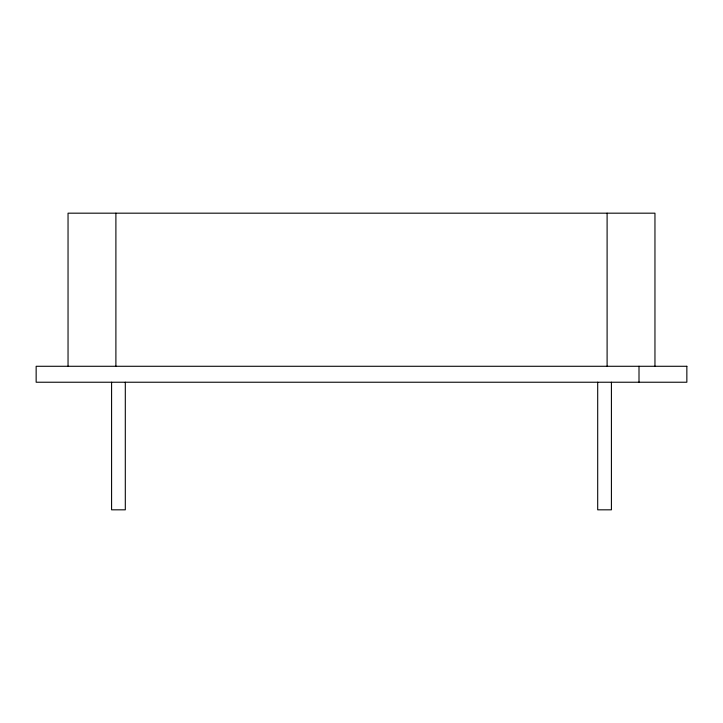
<?xml version="1.0" encoding="UTF-8"?>
<svg xmlns="http://www.w3.org/2000/svg" width="723" height="723" viewBox="0 0 723 723"><rect width="100%" height="100%" fill="white"/><g stroke="black" fill="none" stroke-linecap="round" stroke-linejoin="round"><path stroke-width="1.08" d="M654.957 366.281L654.957 213.177L68.043 213.177L68.043 366.281M639.005 366.281L639.005 382.232M611.414 382.232L611.414 509.823L597.695 509.823L597.695 382.232M607.103 213.177L607.103 366.281M125.305 382.232L125.305 509.823L111.586 509.823L111.586 382.232M115.897 213.177L115.897 366.281M686.85 366.281L36.15 366.281L36.15 382.232L686.85 382.232L686.85 366.281"/></g></svg>
